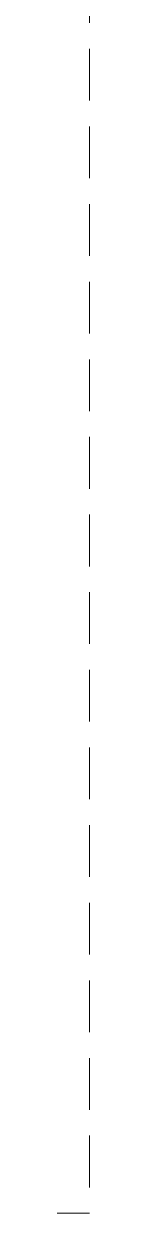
# Model space of a CAD drawing. Header units: millimetres. Extents: x 1 to 121, y 0 to 90.
# Drawn here: x 88.9 to 89.02, y 26.92 to 32.66 of the extents above; entities that cross this region are included whole.
import ezdxf

# ---------------------------------------------------------------- set-up
doc = ezdxf.new("R2010")
doc.units = ezdxf.units.MM
doc.linetypes.add('DASHED2', pattern=[0.375, 0.25, -0.125])
doc.layers.add('Proyeccciones', color=1, linetype='DASHED2', lineweight=18)

msp = doc.modelspace()

# ---------------------------------------------------------------- linework, layer by layer
at = {"layer": 'Proyeccciones'}
msp.add_lwpolyline([(59.01862825026222, 46.79093206560475), (89.01862825026222, 46.79093206560475), (89.01862825024142, 26.9162723684604), (59.01862825024142, 26.9162723684604)], close=True, dxfattribs=at)

doc.saveas('drawing.dxf')
